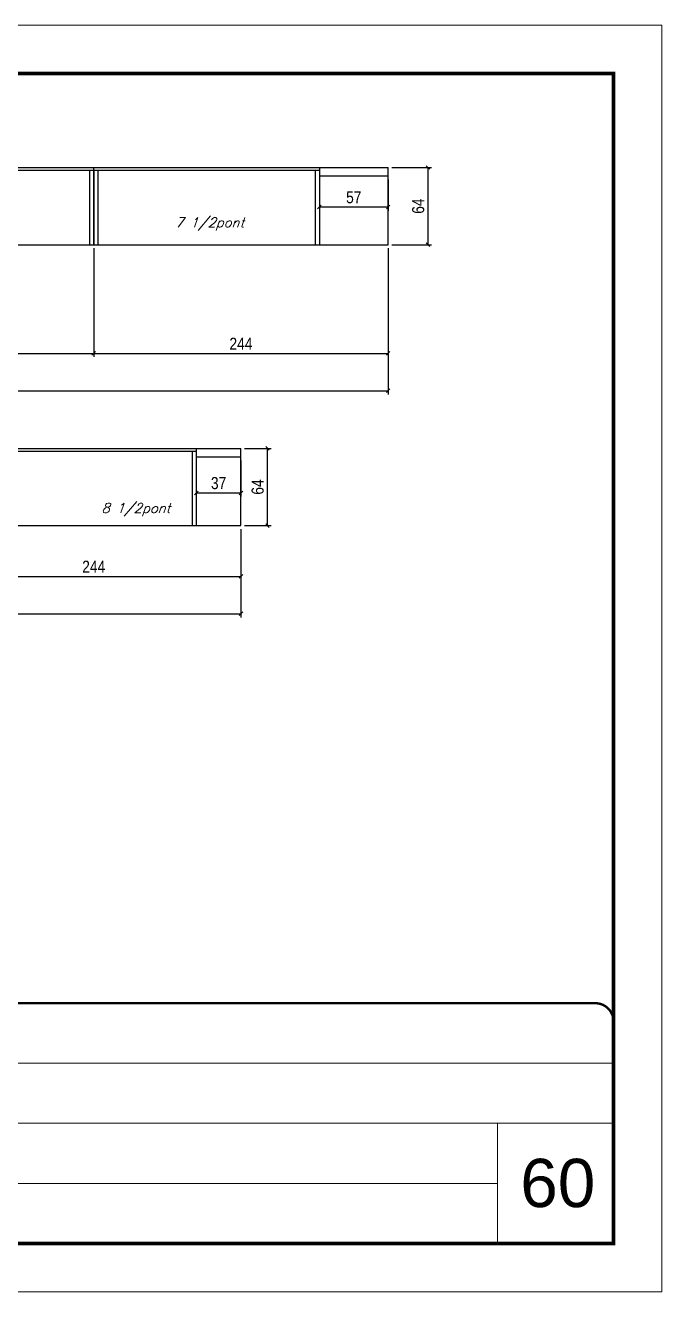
# Model space of a CAD drawing. Extents: x -3394 to 16474, y -5031 to 14397.
# Drawn here: x 9985 to 10512, y -2733 to -1683 of the extents above; entities that cross this region are included whole.
import ezdxf

# ---------------------------------------------------------------- set-up
doc = ezdxf.new("R2010")
doc.units = 0
doc.linetypes.add('CONTINUO', pattern=[0])
doc.linetypes.add('DASHED', pattern=[0.75, 0.5, -0.25])
doc.layers.get('0').update_dxf_attribs({"linetype": 'CONTINUOUS'})
doc.layers.get('Defpoints').update_dxf_attribs({"linetype": 'CONTINUOUS'})
for name, color, linetype, lineweight in [('CARIMBO', 255, 'CONTINUOUS', 9), ('Folhas', 255, 'CONTINUOUS', 9), ('SARRAFO DE PRESSAO', 251, 'DASHED', 9)]:
    doc.layers.add(name, color=color, linetype=linetype, lineweight=lineweight)
for name, color, linetype in [('COTA', 241, 'CONTINUOUS'), ('Painéis', 200, 'CONTINUOUS'), ('SARR_2.2x7', 40, 'CONTINUOUS'), ('SARR_3.5x7', 81, 'CONTINUOUS'), ('texto', 7, 'CONTINUOUS')]:
    doc.layers.add(name, color=color, linetype=linetype)
doc.styles.add('ARIAL', font='arial.ttf')
doc.styles.add('COTA TECNICA', font='techl___.ttf', dxfattribs={"height": 10})
doc.styles.add('ROMANS', font='romans.shx')
doc.dimstyles.new('PAINEL', dxfattribs={"dimtxt": 10, "dimasz": 3, "dimexe": 3, "dimexo": 3, "dimgap": 3, "dimtad": 1, "dimdec": 1, "dimzin": 12, "dimdsep": 46, "dimtxsty": 'COTA TECNICA', "dimblk1": 'OBLIQUE', "dimblk2": 'OBLIQUE', "dimsah": 1, "dimcen": 0.9, "dimclrd": 4, "dimclre": 4, "dimclrt": 240, "dimadec": 1, "dimazin": 3, "dimtfac": 1, "dimtdec": 1, "dimtmove": 0, "dimatfit": 3, "dimfxl": 1, "dimtolj": 1, "dimtzin": 12, "dimarcsym": 0})

# ---------------------------------------------------------------- blocks, each defined once
blk = doc.blocks.new('9999999999')
at = {"color": 30, "linetype": 'CONTINUO'}
for p, q in [((98564.6, 34379.6), (99584, 34379.6)), ((98564.6, 34329.8), (99488, 34329.8)), ((99584, 34329.8), (99488, 34329.8)), ((99488, 34329.8), (99488, 34230.2)), ((98564.6, 34280), (99488, 34280))]:
    blk.add_line(p, q, dxfattribs=at)
at = {"color": 30, "linetype": 'CONTINUO', "const_width": 2}
blk.add_lwpolyline([(99584, 34230.2), (99584, 34414.4, 0.414214), (99569, 34429.4), (98229, 34429.4, 0.414214), (98214, 34414.4), (98214, 34245.2, 0.414214), (98229, 34230.2), (99584, 34230.2)], format="xyb", dxfattribs=at)
at = {"layer": 'Folhas'}
blk.add_lwpolyline([(98139, 34190.2), (99624, 34190.2), (99624, 35240.2), (98139, 35240.2)], close=True, dxfattribs=at)
at = {"layer": 'Folhas', "color": 30, "const_width": 3}
blk.add_lwpolyline([(98214, 34230.2), (99584, 34230.2), (99584, 35200.2), (98214, 35200.2)], close=True, dxfattribs=at)
blk = doc.blocks.new('_Oblique')
at = {"color": 0, "linetype": 'ByBlock', "lineweight": -2}
blk.add_line((-0.5, -0.5), (0.5, 0.5), dxfattribs=at)
blk = doc.blocks.new('*D2000')
at = {"layer": 'COTA', "color": 4, "linetype": 'ByBlock', "lineweight": -2, "transparency": 16777216}
for p, q in [((9187.6, -1916.4), (9187.6, -1989.5)), ((10285.6, -1916.4), (10285.6, -1989.5)), ((9187.6, -1986.5), (10285.6, -1986.5))]:
    blk.add_line(p, q, dxfattribs=at)
at = {"layer": 'Defpoints', "color": 0, "linetype": 'ByBlock', "transparency": 16777216}
for p in [(9187.6, -1913.4), (10285.6, -1913.4), (10285.6, -1986.5)]:
    blk.add_point(p, dxfattribs=at)
at = {"layer": 'COTA', "color": 4, "linetype": 'ByBlock', "lineweight": -2, "transparency": 16777216, "xscale": 3, "yscale": 3, "zscale": 3, "rotation": 180}
blk.add_blockref('_Oblique', (9187.6, -1986.5), dxfattribs=at)
at = {"layer": 'COTA', "color": 4, "linetype": 'ByBlock', "lineweight": -2, "transparency": 16777216, "xscale": 3, "yscale": 3, "zscale": 3}
blk.add_blockref('_Oblique', (10285.6, -1986.5), dxfattribs=at)
at = {"layer": 'COTA', "color": 240, "linetype": 'ByBlock', "transparency": 16777216, "insert": (9736.6, -1978.4), "char_height": 10, "attachment_point": 5, "style": 'COTA TECNICA'}
blk.add_mtext('\\A1;1098', dxfattribs=at)
blk = doc.blocks.new('*D2001')
at = {"layer": 'COTA', "color": 4, "linetype": 'ByBlock', "lineweight": -2, "transparency": 16777216}
for p, q in [((9797.6, -1868.4), (9797.6, -1958.5)), ((10041.6, -1868.4), (10041.6, -1958.5)), ((9797.6, -1955.5), (10041.6, -1955.5))]:
    blk.add_line(p, q, dxfattribs=at)
at = {"layer": 'Defpoints', "color": 0, "linetype": 'ByBlock', "transparency": 16777216}
for p in [(9797.6, -1865.4), (10041.6, -1865.4), (10041.6, -1955.5)]:
    blk.add_point(p, dxfattribs=at)
at = {"layer": 'COTA', "color": 4, "linetype": 'ByBlock', "lineweight": -2, "transparency": 16777216, "xscale": 3, "yscale": 3, "zscale": 3, "rotation": 180}
blk.add_blockref('_Oblique', (9797.6, -1955.5), dxfattribs=at)
at = {"layer": 'COTA', "color": 4, "linetype": 'ByBlock', "lineweight": -2, "transparency": 16777216, "xscale": 3, "yscale": 3, "zscale": 3}
blk.add_blockref('_Oblique', (10041.6, -1955.5), dxfattribs=at)
at = {"layer": 'COTA', "color": 240, "linetype": 'ByBlock', "transparency": 16777216, "insert": (9919.6, -1947.5), "char_height": 10, "attachment_point": 5, "style": 'COTA TECNICA'}
blk.add_mtext('\\A1;244', dxfattribs=at)
blk = doc.blocks.new('*D2059')
at = {"layer": 'COTA', "color": 4, "lineweight": -2, "transparency": 16777216}
for p, q in [((10041.6, -1868.4), (10041.6, -1958.5)), ((10285.6, -1868.4), (10285.6, -1958.5)), ((10041.6, -1955.5), (10285.6, -1955.5))]:
    blk.add_line(p, q, dxfattribs=at)
at = {"layer": 'Defpoints', "color": 0, "transparency": 16777216}
for p in [(10041.6, -1865.4), (10285.6, -1865.4), (10285.6, -1955.5)]:
    blk.add_point(p, dxfattribs=at)
at = {"layer": 'COTA', "color": 4, "lineweight": -2, "transparency": 16777216, "xscale": 3, "yscale": 3, "zscale": 3, "rotation": 180}
blk.add_blockref('_Oblique', (10041.6, -1955.5), dxfattribs=at)
at = {"layer": 'COTA', "color": 4, "lineweight": -2, "transparency": 16777216, "xscale": 3, "yscale": 3, "zscale": 3}
blk.add_blockref('_Oblique', (10285.6, -1955.5), dxfattribs=at)
at = {"layer": 'COTA', "color": 240, "transparency": 16777216, "insert": (10163.6, -1947.5), "char_height": 10, "attachment_point": 5, "style": 'COTA TECNICA'}
blk.add_mtext('\\A1;244', dxfattribs=at)
blk = doc.blocks.new('*D2060')
at = {"layer": 'COTA', "color": 4, "lineweight": -2, "transparency": 16777216}
for p, q in [((10288.6, -1801.4), (10321.6, -1801.4)), ((10318.6, -1865.4), (10318.6, -1801.4)), ((10288.6, -1865.4), (10321.6, -1865.4))]:
    blk.add_line(p, q, dxfattribs=at)
at = {"layer": 'Defpoints', "color": 0, "transparency": 16777216}
for p in [(10285.6, -1801.4), (10318.6, -1801.4), (10285.6, -1865.4)]:
    blk.add_point(p, dxfattribs=at)
at = {"layer": 'COTA', "color": 4, "lineweight": -2, "transparency": 16777216, "xscale": 3, "yscale": 3, "zscale": 3}
for p, rotation in [((10318.6, -1801.4), 90), ((10318.6, -1865.4), 270)]:
    blk.add_blockref('_Oblique', p, dxfattribs=dict(at, rotation=rotation))
at = {"layer": 'COTA', "color": 240, "transparency": 16777216, "insert": (10310.5, -1833.4), "char_height": 10, "attachment_point": 5, "rotation": 90, "style": 'COTA TECNICA'}
blk.add_mtext('\\A1;64', dxfattribs=at)
blk = doc.blocks.new('*D2063')
at = {"layer": 'COTA', "color": 4, "lineweight": -2, "transparency": 16777216}
for p, q in [((10228.6, -1811.4), (10228.6, -1837.2)), ((10285.6, -1811.4), (10285.6, -1837.2)), ((10285.6, -1834.2), (10228.6, -1834.2))]:
    blk.add_line(p, q, dxfattribs=at)
at = {"layer": 'Defpoints', "color": 0, "transparency": 16777216}
for p in [(10228.6, -1808.4), (10285.6, -1808.4), (10228.6, -1834.2)]:
    blk.add_point(p, dxfattribs=at)
at = {"layer": 'COTA', "color": 4, "lineweight": -2, "transparency": 16777216, "xscale": 3, "yscale": 3, "zscale": 3, "rotation": 180}
blk.add_blockref('_Oblique', (10228.6, -1834.2), dxfattribs=at)
at = {"layer": 'COTA', "color": 4, "lineweight": -2, "transparency": 16777216, "xscale": 3, "yscale": 3, "zscale": 3}
blk.add_blockref('_Oblique', (10285.6, -1834.2), dxfattribs=at)
at = {"layer": 'COTA', "color": 240, "transparency": 16777216, "insert": (10257.1, -1826.1), "char_height": 10, "attachment_point": 5, "style": 'COTA TECNICA'}
blk.add_mtext('\\A1;57', dxfattribs=at)
blk = doc.blocks.new('*D2028')
at = {"layer": 'COTA', "color": 4, "linetype": 'ByBlock', "lineweight": -2, "transparency": 16777216}
for p, q in [((10166.6, -2034.3), (10188.6, -2034.3)), ((10185.6, -2098.3), (10185.6, -2034.3)), ((10166.6, -2098.3), (10188.6, -2098.3))]:
    blk.add_line(p, q, dxfattribs=at)
at = {"layer": 'Defpoints', "color": 0, "linetype": 'ByBlock', "transparency": 16777216}
for p in [(10163.6, -2034.3), (10185.6, -2034.3), (10163.6, -2098.3)]:
    blk.add_point(p, dxfattribs=at)
at = {"layer": 'COTA', "color": 4, "linetype": 'ByBlock', "lineweight": -2, "transparency": 16777216, "xscale": 3, "yscale": 3, "zscale": 3}
for p, rotation in [((10185.6, -2034.3), 90), ((10185.6, -2098.3), 270)]:
    blk.add_blockref('_Oblique', p, dxfattribs=dict(at, rotation=rotation))
at = {"layer": 'COTA', "color": 240, "linetype": 'ByBlock', "transparency": 16777216, "insert": (10177.5, -2066.3), "char_height": 10, "attachment_point": 5, "rotation": 90, "style": 'COTA TECNICA'}
blk.add_mtext('\\A1;64', dxfattribs=at)
blk = doc.blocks.new('*D2031')
at = {"layer": 'COTA', "color": 4, "linetype": 'ByBlock', "lineweight": -2, "transparency": 16777216}
for p, q in [((9187.6, -2101.3), (9187.6, -2174.4)), ((10163.6, -2101.3), (10163.6, -2174.4)), ((9187.6, -2171.4), (10163.6, -2171.4))]:
    blk.add_line(p, q, dxfattribs=at)
at = {"layer": 'Defpoints', "color": 0, "linetype": 'ByBlock', "transparency": 16777216}
for p in [(9187.6, -2098.3), (10163.6, -2098.3), (10163.6, -2171.4)]:
    blk.add_point(p, dxfattribs=at)
at = {"layer": 'COTA', "color": 4, "linetype": 'ByBlock', "lineweight": -2, "transparency": 16777216, "xscale": 3, "yscale": 3, "zscale": 3, "rotation": 180}
blk.add_blockref('_Oblique', (9187.6, -2171.4), dxfattribs=at)
at = {"layer": 'COTA', "color": 4, "linetype": 'ByBlock', "lineweight": -2, "transparency": 16777216, "xscale": 3, "yscale": 3, "zscale": 3}
blk.add_blockref('_Oblique', (10163.6, -2171.4), dxfattribs=at)
at = {"layer": 'COTA', "color": 240, "linetype": 'ByBlock', "transparency": 16777216, "insert": (9675.6, -2163.3), "char_height": 10, "attachment_point": 5, "style": 'COTA TECNICA'}
blk.add_mtext('\\A1;976', dxfattribs=at)
blk = doc.blocks.new('*D2032')
at = {"layer": 'COTA', "color": 4, "linetype": 'ByBlock', "lineweight": -2, "transparency": 16777216}
for p, q in [((9919.6, -2101.3), (9919.6, -2143.4)), ((10163.6, -2113.5), (10163.6, -2143.4)), ((9919.6, -2140.4), (10163.6, -2140.4))]:
    blk.add_line(p, q, dxfattribs=at)
at = {"layer": 'Defpoints', "color": 0, "linetype": 'ByBlock', "transparency": 16777216}
for p in [(9919.6, -2098.3), (10163.6, -2110.5), (10163.6, -2140.4)]:
    blk.add_point(p, dxfattribs=at)
at = {"layer": 'COTA', "color": 4, "linetype": 'ByBlock', "lineweight": -2, "transparency": 16777216, "xscale": 3, "yscale": 3, "zscale": 3, "rotation": 180}
blk.add_blockref('_Oblique', (9919.6, -2140.4), dxfattribs=at)
at = {"layer": 'COTA', "color": 4, "linetype": 'ByBlock', "lineweight": -2, "transparency": 16777216, "xscale": 3, "yscale": 3, "zscale": 3}
blk.add_blockref('_Oblique', (10163.6, -2140.4), dxfattribs=at)
at = {"layer": 'COTA', "color": 240, "linetype": 'ByBlock', "transparency": 16777216, "insert": (10041.6, -2132.4), "char_height": 10, "attachment_point": 5, "style": 'COTA TECNICA'}
blk.add_mtext('\\A1;244', dxfattribs=at)
blk = doc.blocks.new('*D2065')
at = {"layer": 'COTA', "color": 4, "lineweight": -2, "transparency": 16777216}
for p, q in [((10126.6, -2044.3), (10126.6, -2074.3)), ((10163.6, -2044.3), (10163.6, -2074.3)), ((10163.6, -2071.3), (10126.6, -2071.3))]:
    blk.add_line(p, q, dxfattribs=at)
at = {"layer": 'Defpoints', "color": 0, "transparency": 16777216}
for p in [(10126.6, -2041.3), (10163.6, -2041.3), (10126.6, -2071.3)]:
    blk.add_point(p, dxfattribs=at)
at = {"layer": 'COTA', "color": 4, "lineweight": -2, "transparency": 16777216, "xscale": 3, "yscale": 3, "zscale": 3, "rotation": 180}
blk.add_blockref('_Oblique', (10126.6, -2071.3), dxfattribs=at)
at = {"layer": 'COTA', "color": 4, "lineweight": -2, "transparency": 16777216, "xscale": 3, "yscale": 3, "zscale": 3}
blk.add_blockref('_Oblique', (10163.6, -2071.3), dxfattribs=at)
at = {"layer": 'COTA', "color": 240, "transparency": 16777216, "insert": (10145.1, -2063.1), "char_height": 10, "attachment_point": 5, "style": 'COTA TECNICA'}
blk.add_mtext('\\A1;37', dxfattribs=at)

msp = doc.modelspace()

# ---------------------------------------------------------------- linework, layer by layer
at = {"layer": 'Painéis', "linetype": 'ByBlock'}
for p, q in [((9441.79, -1801.39), (10285.59, -1801.39)), ((10041.59, -1865.39), (10041.59, -1801.39)), ((10285.59, -1865.39), (10285.59, -1801.39)), ((9503.79, -1865.39), (10285.59, -1865.39)), ((9187.59, -2034.28), (10163.59, -2034.28)), ((10163.59, -2098.28), (10163.59, -2034.28)), ((9187.59, -2098.28), (10163.59, -2098.28))]:
    msp.add_line(p, q, dxfattribs=at)
at = {"layer": 'SARR_2.2x7', "linetype": 'Continuous'}
for p, q in [((9797.59, -1803.59), (10041.59, -1803.59)), ((10041.59, -1803.59), (10228.59, -1803.59)), ((10228.59, -1808.39), (10285.59, -1808.39)), ((9919.59, -2036.48), (10126.59, -2036.48)), ((10126.59, -2041.28), (10163.59, -2041.28))]:
    msp.add_line(p, q, dxfattribs=at)
at = {"layer": 'SARR_3.5x7'}
for p, q in [((10038.09, -1803.59), (10038.09, -1865.39)), ((10041.59, -1803.59), (10041.59, -1865.39)), ((10045.09, -1803.59), (10045.09, -1865.39)), ((10225.09, -1803.59), (10225.09, -1865.39)), ((10228.59, -1801.39), (10228.59, -1865.39)), ((10038.09, -1865.39), (10041.59, -1865.39)), ((10041.59, -1865.39), (10045.09, -1865.39)), ((10225.09, -1865.39), (10228.59, -1865.39)), ((10123.09, -2036.48), (10123.09, -2098.28)), ((10126.59, -2034.28), (10126.59, -2098.28)), ((10123.09, -2098.28), (10126.59, -2098.28))]:
    msp.add_line(p, q, dxfattribs=at)

# ---------------------------------------------------------------- block references
at = {"layer": 'SARRAFO DE PRESSAO', "color": 6, "linetype": 'ByBlock'}
msp.add_blockref('9999999999', (-89111.77, -36923.7), dxfattribs=at)

# ---------------------------------------------------------------- texts
at = {"layer": 'CARIMBO', "style": 'ARIAL'}
msp.add_text('60', height=40, dxfattribs=at).set_placement((10395.07, -2663.36))
at = {"layer": 'texto', "color": 2, "char_height": 8, "attachment_point": 5, "style": 'ROMANS'}
for s, insert in [('{\\Q19;\\C256;7 1/2pont}', (10137.74, -1848.3)), ('{\\Q19;\\C256;8 1/2pont}', (10076.59, -2085.06))]:
    msp.add_mtext(s, dxfattribs=dict(at, insert=insert))

# ---------------------------------------------------------------- dimensions: what is measured, and where the dimension line sits
at = {"layer": 'COTA'}
dim = msp.add_linear_dim(base=(10318.64, -1801.39), p1=(10285.59, -1865.39), p2=(10285.59, -1801.39), angle=90, dimstyle='PAINEL', dxfattribs=at)
dim.commit()
dim.dimension.update_dxf_attribs({"geometry": '*D2060', "text_midpoint": (10310.54, -1833.39)})
for base, p1, p2, picture, middle in [((10228.59, -1834.19), (10285.59, -1808.39), (10228.59, -1808.39), '*D2063', (10257.09, -1826.08)), ((10285.59, -1955.54), (10041.59, -1865.39), (10285.59, -1865.39), '*D2059', (10163.59, -1947.47)), ((10126.59, -2071.3), (10163.59, -2041.28), (10126.59, -2041.28), '*D2065', (10145.09, -2063.08))]:
    dim = msp.add_linear_dim(base=base, p1=p1, p2=p2, dimstyle='PAINEL', dxfattribs=at)
    dim.commit()
    dim.dimension.update_dxf_attribs({"geometry": picture, "text_midpoint": middle})
at = {"layer": 'COTA', "linetype": 'ByBlock'}
for base, p1, p2, picture, middle in [((10041.59, -1955.54), (9797.59, -1865.39), (10041.59, -1865.39), '*D2001', (9919.59, -1947.47)), ((10285.59, -1986.53), (9187.59, -1913.39), (10285.59, -1913.39), '*D2000', (9736.59, -1978.4)), ((10163.59, -2171.42), (9187.59, -2098.28), (10163.59, -2098.28), '*D2031', (9675.59, -2163.29)), ((10163.59, -2140.43), (9919.59, -2098.28), (10163.59, -2110.53), '*D2032', (10041.59, -2132.36))]:
    dim = msp.add_linear_dim(base=base, p1=p1, p2=p2, dimstyle='PAINEL', dxfattribs=at)
    dim.commit()
    dim.dimension.update_dxf_attribs({"geometry": picture, "text_midpoint": middle})
dim = msp.add_linear_dim(base=(10185.59, -2034.28), p1=(10163.59, -2098.28), p2=(10163.59, -2034.28), angle=90, dimstyle='PAINEL', dxfattribs=at)
dim.commit()
dim.dimension.update_dxf_attribs({"geometry": '*D2028', "text_midpoint": (10177.48, -2066.28)})

doc.saveas('drawing.dxf')
